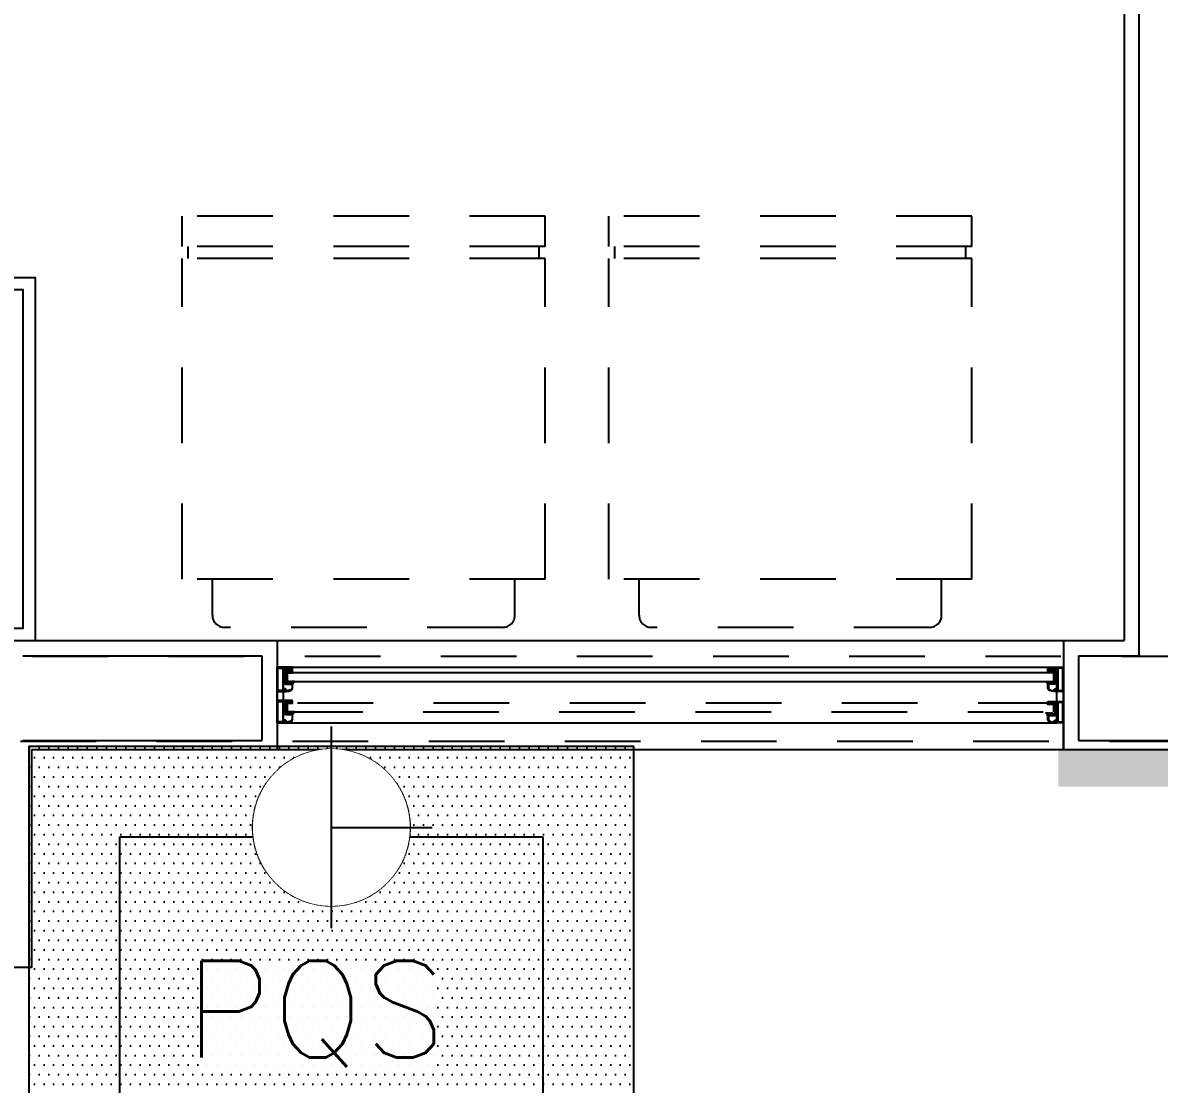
# Model space of a CAD drawing. Header units: millimetres. Extents: x 188.6 to 263.2, y 40.1 to 120.1.
# Drawn here: x 230.049 to 231.928, y 108.601 to 110.355 of the extents above; entities that cross this region are included whole.
import ezdxf

# ---------------------------------------------------------------- set-up
doc = ezdxf.new("R2010")
doc.units = ezdxf.units.MM
doc.set_wipeout_variables(frame=1)
for name, pattern in [('_XREF_APTOS 605 E 606_R01$0$HIDDEN2', [0.1875, 0.125, -0.0625]), ('_XREF_APTOS 605 E 606_R01$0$XREF-TIPO$0$HIDDEN', [0.375, 0.25, -0.125]), ('DASHDOT2', [0.5, 0.25, -0.125, 0, -0.125]), ('HIDDEN2', [0.1875, 0.125, -0.0625])]:
    doc.linetypes.add(name, pattern=pattern)
for name, color, linetype in [('ARQ', 8, 'Continuous'), ('ARQ-BASE', 8, 'Continuous'), ('ESTR-VIGAS', 11, 'HIDDEN2'), ('ESTRUTURA', 7, 'Continuous'), ('EXTINTORES', 2, 'Continuous'), ('INC-EXTINTORES', 20, 'Continuous'), ('INC-SINALIZAÇÃO', 88, 'Continuous'), ('INC-TEXTO', 7, 'Continuous')]:
    doc.layers.add(name, color=color, linetype=linetype)
doc.styles.add('60-75', font='romans.shx', dxfattribs={"height": 0.12})

# ---------------------------------------------------------------- blocks, each defined once
blk = doc.blocks.new('_XREF_APTOS 605 E 606_R01$0$XREF-TIPO$0$A$C09674F7B')
at = {"layer": 'ARQ-BASE'}
h = blk.add_hatch(dxfattribs=at)
h.set_pattern_fill('ANSI31', color=252, scale=0.0003, style=0)
h.set_pattern_definition([(45, (135.7119826, -159.238119), (-0.000673519209, 0.000673519209), [])])
h.paths.add_polyline_path([(0.0148, 0.0907), (0.0258, 0.0907), (0.0258, 0.0824), (0.0166, 0.0824), (0.0148, 0.0824)])
h = blk.add_hatch(dxfattribs=at)
h.set_pattern_fill('ANSI31', color=252, scale=0.0003, style=0)
h.set_pattern_definition([(45, (136.97132, -159.2343163), (-0.000673519209, 0.000673519209), [])])
h.paths.add_polyline_path([(1.2852, 0.0824), (1.2852, 0.0907), (1.2742, 0.0907), (1.2742, 0.0824)])
h = blk.add_hatch(dxfattribs=at)
h.set_pattern_fill('ANSI31', color=252, scale=0.0003, style=0)
h.set_pattern_definition([(45, (135.7119848, -159.3025696), (-0.000673519209, 0.000673519209), [])])
h.paths.add_polyline_path([(0.0148, 0.0324), (0.0148, 0.0357), (0.0258, 0.0357), (0.0258, 0.0324), (0.0245, 0.0324)])
h = blk.add_hatch(dxfattribs=at)
h.set_pattern_fill('ANSI31', color=252, scale=0.0003, style=0)
h.set_pattern_definition([(45, (136.9713171, -159.30447675), (-0.000673519209, 0.000673519209), [])])
h.paths.add_polyline_path([(1.2742, 0.0305), (1.2742, 0.0338), (1.2852, 0.0338), (1.2852, 0.0305), (1.2838, 0.0305)])
at = {"layer": 'ARQ-BASE', "color": 8}
for p, q in [((0, 0), (0, 0.0919)), ((0.0258, 0.0919), (1.2742, 0.0919)), ((0.0108, 0.0369), (0.0108, 0.0519)), ((1.2892, 0.035), (1.2892, 0.0519)), ((1.3, 0.035), (1.3, 0.0519)), ((0.0144, 0), (1.289, 0))]:
    blk.add_line(p, q, dxfattribs=at)
at = {"layer": 'ARQ-BASE'}
blk.add_line((0.0108, 0), (0.0108, 0.0353), dxfattribs=at)
for points in [[(0.0258, 0.0919), (0, 0.0919), (0, 0.0519), (0.0144, 0.0519, 0.446841), (0.0148, 0.0523), (0.0148, 0.0526, 0.480957), (0.0143, 0.0531), (0.0138, 0.0531), (0.0138, 0.0547, 0.329606), (0.0135, 0.0551), (0.0133, 0.0552), (0.0129, 0.0552), (0.0127, 0.0549), (0.0127, 0.0535, -0.409991), (0.0123, 0.0531), (0.0112, 0.0531, -0.414214), (0.0108, 0.0535), (0.0108, 0.0903, -0.414214), (0.0112, 0.0907), (0.0123, 0.0907, -0.414214), (0.0127, 0.0903), (0.0127, 0.0833, 0.414214), (0.0131, 0.0829), (0.0134, 0.0829, 0.414214), (0.0138, 0.0833), (0.0138, 0.0903, -0.414214), (0.0142, 0.0907), (0.0258, 0.0907), (0.0258, 0.0919)], [(1.2742, 0.0919), (1.3, 0.0919), (1.3, 0.0519), (1.2856, 0.0519, -0.446841), (1.2852, 0.0523), (1.2852, 0.0526, -0.480957), (1.2857, 0.0531), (1.2862, 0.0531), (1.2862, 0.0547, -0.329606), (1.2865, 0.0551), (1.2867, 0.0552), (1.2871, 0.0552), (1.2873, 0.0549), (1.2873, 0.0535, 0.409991), (1.2877, 0.0531), (1.2888, 0.0531, 0.414214), (1.2892, 0.0535), (1.2892, 0.0903, 0.414214), (1.2888, 0.0907), (1.2877, 0.0907, 0.414214), (1.2873, 0.0903), (1.2873, 0.0833, -0.414214), (1.2869, 0.0829), (1.2866, 0.0829, -0.414214), (1.2862, 0.0833), (1.2862, 0.0903, 0.414214), (1.2858, 0.0907), (1.2742, 0.0907), (1.2742, 0.0919)], [(0.0258, 0.0369), (0, 0.0369), (0, 0), (0.0144, 0, 0.446841), (0.0148, 0.0004), (0.0148, 0.0007, 0.480957), (0.0143, 0.0012), (0.0138, 0.0012), (0.0138, 0.0028, 0.329606), (0.0135, 0.0032), (0.0133, 0.0033), (0.0129, 0.0033), (0.0127, 0.0029), (0.0127, 0.0016, -0.409991), (0.0123, 0.0012), (0.0112, 0.0012, -0.414214), (0.0108, 0.0016), (0.0108, 0.0353, -0.414214), (0.0112, 0.0357), (0.0123, 0.0357, -0.414214), (0.0127, 0.0353), (0.0127, 0.0333, 0.414214), (0.0131, 0.0329), (0.0134, 0.0329, 0.414214), (0.0138, 0.0333), (0.0138, 0.0353, -0.414214), (0.0142, 0.0357), (0.0258, 0.0357), (0.0258, 0.0369)], [(1.2742, 0.035), (1.3, 0.035), (1.3, 0), (1.2856, 0, -0.446841), (1.2852, 0.0004), (1.2852, 0.0007, -0.480957), (1.2857, 0.0012), (1.2862, 0.0012), (1.2862, 0.0028, -0.329606), (1.2865, 0.0032), (1.2867, 0.0033), (1.2871, 0.0033), (1.2873, 0.0029), (1.2873, 0.0016, 0.409991), (1.2877, 0.0012), (1.2888, 0.0012, 0.414214), (1.2892, 0.0016), (1.2892, 0.0334, 0.414214), (1.2888, 0.0338), (1.2877, 0.0338, 0.414214), (1.2873, 0.0334), (1.2873, 0.0313, -0.414214), (1.2869, 0.0309), (1.2866, 0.0309, -0.414214), (1.2862, 0.0313), (1.2862, 0.0334, 0.414214), (1.2858, 0.0338), (1.2742, 0.0338), (1.2742, 0.035)]]:
    blk.add_lwpolyline(points, format="xyb", dxfattribs=at)
for points in [[(0.0011, 0.0907), (0.0097, 0.0907), (0.0097, 0.0532), (0.0011, 0.0532), (0.0011, 0.0907)], [(0.0014, 0.0904), (0.0094, 0.0904), (0.0094, 0.0535), (0.0014, 0.0535)], [(0.0258, 0.0907), (0.0148, 0.0907), (0.0148, 0.0824), (0.0258, 0.0824)], [(0.0166, 0.0684), (1.2838, 0.0684), (1.2838, 0.0824), (0.0166, 0.0824)], [(1.2742, 0.0907), (1.2852, 0.0907), (1.2852, 0.0824), (1.2742, 0.0824)], [(1.2989, 0.0907), (1.2903, 0.0907), (1.2903, 0.0532), (1.2989, 0.0532), (1.2989, 0.0907)], [(1.2986, 0.0904), (1.2906, 0.0904), (1.2906, 0.0535), (1.2986, 0.0535)], [(0.0011, 0.0357), (0.0097, 0.0357), (0.0097, 0.0013), (0.0011, 0.0013), (0.0011, 0.0357)], [(0.0014, 0.0354), (0.0094, 0.0354), (0.0094, 0.0016), (0.0014, 0.0016)], [(0.0258, 0.0357), (0.0148, 0.0357), (0.0148, 0.0324), (0.0258, 0.0324)], [(1.2742, 0.0338), (1.2852, 0.0338), (1.2852, 0.0305), (1.2742, 0.0305)], [(1.2989, 0.0338), (1.2903, 0.0338), (1.2903, 0.0013), (1.2989, 0.0013), (1.2989, 0.0338)], [(1.2986, 0.0335), (1.2906, 0.0335), (1.2906, 0.0016), (1.2986, 0.0016)]]:
    blk.add_lwpolyline(points, close=True, dxfattribs=at)
for points in [[(0.0258, 0.0581), (0.0258, 0.0654), (0.0257, 0.0656), (0.0254, 0.0658), (0.0252, 0.0658), (0.0249, 0.0656), (0.0248, 0.0654), (0.0248, 0.0648), (0.0148, 0.0648), (0.0141, 0.065), (0.0138, 0.0658), (0.0138, 0.0818), (0.0135, 0.0825), (0.0124, 0.0829), (0.0122, 0.0834), (0.0125, 0.0835), (0.0126, 0.0838), (0.0124, 0.0892), (0.012, 0.0894), (0.0117, 0.0894), (0.0113, 0.0892), (0.0112, 0.0839), (0.0112, 0.0834), (0.0117, 0.0822), (0.0128, 0.0818), (0.0128, 0.0658), (0.0134, 0.0643), (0.0148, 0.0638), (0.0244, 0.0638), (0.0247, 0.0636), (0.0248, 0.0634), (0.0248, 0.0581), (0.0241, 0.0558), (0.0224, 0.0544), (0.0193, 0.0534), (0.0162, 0.0529), (0.0159, 0.053), (0.0158, 0.0533), (0.0158, 0.0539), (0.0155, 0.0548), (0.0148, 0.0556), (0.0139, 0.0561), (0.0136, 0.0562), (0.0134, 0.0563), (0.0116, 0.0563), (0.0113, 0.0561), (0.0112, 0.0557), (0.0114, 0.0554), (0.0122, 0.055), (0.0124, 0.055), (0.0126, 0.055), (0.013, 0.0553), (0.0134, 0.0553), (0.0142, 0.0548), (0.0144, 0.0545), (0.0144, 0.0542), (0.0138, 0.0539), (0.0138, 0.0536), (0.0139, 0.0534), (0.0142, 0.0533), (0.0148, 0.0533), (0.0148, 0.0523), (0.0149, 0.052), (0.0152, 0.0519), (0.0191, 0.0523), (0.0228, 0.0535), (0.025, 0.0553), (0.0258, 0.0581)], [(1.2742, 0.0581), (1.2742, 0.0654), (1.2743, 0.0656), (1.2746, 0.0658), (1.2748, 0.0658), (1.2751, 0.0656), (1.2752, 0.0654), (1.2752, 0.0648), (1.2852, 0.0648), (1.2859, 0.065), (1.2862, 0.0658), (1.2862, 0.0818), (1.2865, 0.0825), (1.2877, 0.0829), (1.2878, 0.0834), (1.2875, 0.0835), (1.2874, 0.0838), (1.2876, 0.0892), (1.288, 0.0894), (1.2883, 0.0894), (1.2887, 0.0892), (1.2888, 0.0839), (1.2888, 0.0834), (1.2884, 0.0822), (1.2872, 0.0818), (1.2872, 0.0658), (1.2866, 0.0643), (1.2852, 0.0638), (1.2756, 0.0638), (1.2754, 0.0636), (1.2752, 0.0634), (1.2752, 0.0581), (1.2759, 0.0558), (1.2776, 0.0544), (1.2807, 0.0534), (1.2838, 0.0529), (1.2841, 0.053), (1.2842, 0.0533), (1.2842, 0.0539), (1.2845, 0.0548), (1.2852, 0.0556), (1.2861, 0.0561), (1.2864, 0.0562), (1.2866, 0.0563), (1.2884, 0.0563), (1.2887, 0.0561), (1.2888, 0.0557), (1.2886, 0.0554), (1.2878, 0.055), (1.2877, 0.055), (1.2875, 0.055), (1.287, 0.0553), (1.2866, 0.0553), (1.2858, 0.0548), (1.2856, 0.0545), (1.2857, 0.0542), (1.2862, 0.0539), (1.2862, 0.0536), (1.2861, 0.0534), (1.2858, 0.0533), (1.2852, 0.0533), (1.2852, 0.0523), (1.2851, 0.052), (1.2848, 0.0519), (1.281, 0.0523), (1.2772, 0.0535), (1.275, 0.0553), (1.2742, 0.0581)], [(0.0184, 0.0673), (0.019, 0.0675), (0.0197, 0.0676), (0.0199, 0.0677), (0.02, 0.068), (0.0198, 0.0683), (0.0189, 0.0683), (0.0179, 0.068), (0.017, 0.0674), (0.0169, 0.0672), (0.0169, 0.067), (0.0172, 0.0664), (0.0179, 0.0662), (0.021, 0.0662), (0.0211, 0.0661), (0.0212, 0.066), (0.0212, 0.0659), (0.0212, 0.0658), (0.0214, 0.0657), (0.0242, 0.0657), (0.0243, 0.0658), (0.0244, 0.0659), (0.0244, 0.066), (0.0244, 0.0661), (0.0246, 0.0662), (0.0256, 0.0662), (0.0258, 0.0662), (0.0258, 0.066), (0.0258, 0.0646), (0.0259, 0.0643), (0.0262, 0.0642), (0.0264, 0.0643), (0.0266, 0.0645), (0.0271, 0.0664), (0.0277, 0.0672), (0.0289, 0.0676), (0.029, 0.0678), (0.029, 0.0682), (0.0288, 0.0683), (0.0276, 0.0683), (0.0269, 0.0681), (0.0263, 0.0674), (0.0263, 0.0674), (0.0261, 0.0673), (0.0248, 0.0673), (0.0255, 0.0675), (0.0261, 0.0676), (0.0264, 0.0677), (0.0265, 0.068), (0.0265, 0.0682), (0.0264, 0.0683), (0.0253, 0.0683), (0.0243, 0.0679), (0.0235, 0.0674), (0.0234, 0.0673), (0.0232, 0.0673), (0.0214, 0.0673), (0.0221, 0.0675), (0.0228, 0.0676), (0.0231, 0.0677), (0.0232, 0.068), (0.0231, 0.0683), (0.0219, 0.0683), (0.0209, 0.068), (0.0201, 0.0674), (0.02, 0.0673), (0.0198, 0.0673), (0.0184, 0.0673)], [(1.2816, 0.0673), (1.281, 0.0675), (1.2803, 0.0676), (1.2801, 0.0677), (1.28, 0.068), (1.2802, 0.0683), (1.2811, 0.0683), (1.2821, 0.068), (1.283, 0.0674), (1.2831, 0.0672), (1.2831, 0.067), (1.2828, 0.0664), (1.2822, 0.0662), (1.2791, 0.0662), (1.2789, 0.0661), (1.2789, 0.066), (1.2789, 0.0659), (1.2788, 0.0658), (1.2787, 0.0657), (1.2759, 0.0657), (1.2757, 0.0658), (1.2757, 0.0659), (1.2757, 0.066), (1.2756, 0.0661), (1.2755, 0.0662), (1.2744, 0.0662), (1.2743, 0.0662), (1.2742, 0.066), (1.2742, 0.0646), (1.2741, 0.0643), (1.2738, 0.0642), (1.2736, 0.0643), (1.2734, 0.0645), (1.2729, 0.0664), (1.2723, 0.0672), (1.2711, 0.0676), (1.271, 0.0678), (1.271, 0.0682), (1.2713, 0.0683), (1.2724, 0.0683), (1.2731, 0.0681), (1.2737, 0.0674), (1.2738, 0.0674), (1.274, 0.0673), (1.2752, 0.0673), (1.2746, 0.0675), (1.2739, 0.0676), (1.2736, 0.0677), (1.2735, 0.068), (1.2735, 0.0682), (1.2736, 0.0683), (1.2747, 0.0683), (1.2757, 0.0679), (1.2765, 0.0674), (1.2767, 0.0673), (1.2768, 0.0673), (1.2786, 0.0673), (1.2779, 0.0675), (1.2773, 0.0676), (1.2769, 0.0677), (1.2768, 0.068), (1.2769, 0.0683), (1.2781, 0.0683), (1.2791, 0.068), (1.2799, 0.0674), (1.2801, 0.0673), (1.2802, 0.0673), (1.2816, 0.0673)], [(0.0258, 0.0062), (0.0258, 0.0154), (0.0257, 0.0156), (0.0254, 0.0158), (0.0252, 0.0158), (0.0249, 0.0156), (0.0248, 0.0154), (0.0248, 0.0148), (0.0148, 0.0148), (0.0141, 0.015), (0.0138, 0.0158), (0.0138, 0.0318), (0.0135, 0.0325), (0.0124, 0.0329), (0.0122, 0.0334), (0.0125, 0.0335), (0.0126, 0.0338), (0.0124, 0.0342), (0.012, 0.0344), (0.0117, 0.0344), (0.0113, 0.0342), (0.0112, 0.0339), (0.0112, 0.0334), (0.0117, 0.0322), (0.0128, 0.0318), (0.0128, 0.0158), (0.0134, 0.0143), (0.0148, 0.0138), (0.0244, 0.0138), (0.0247, 0.0136), (0.0248, 0.0134), (0.0248, 0.0062), (0.0241, 0.0039), (0.0224, 0.0025), (0.0194, 0.0015), (0.0162, 0.001), (0.016, 0.0011), (0.0158, 0.0014), (0.0158, 0.002), (0.0155, 0.0029), (0.0148, 0.0037), (0.0139, 0.0042), (0.0136, 0.0043), (0.0134, 0.0043), (0.0116, 0.0043), (0.0113, 0.0042), (0.0112, 0.0038), (0.0114, 0.0035), (0.0122, 0.0031), (0.0124, 0.003), (0.0126, 0.0031), (0.013, 0.0033), (0.0134, 0.0033), (0.0142, 0.0029), (0.0144, 0.0026), (0.0144, 0.0023), (0.0138, 0.002), (0.0138, 0.0017), (0.0139, 0.0015), (0.0142, 0.0013), (0.0148, 0.0013), (0.0148, 0.0004), (0.0149, 0.0001), (0.0152, 0), (0.0191, 0.0004), (0.0228, 0.0016), (0.025, 0.0034), (0.0258, 0.0062)], [(1.2742, 0.0062), (1.2742, 0.0134), (1.2743, 0.0137), (1.2746, 0.0138), (1.2748, 0.0138), (1.2751, 0.0137), (1.2752, 0.0134), (1.2752, 0.0128), (1.2852, 0.0128), (1.2859, 0.0131), (1.2862, 0.0138), (1.2862, 0.0298), (1.2865, 0.0306), (1.2876, 0.031), (1.2878, 0.0314), (1.2875, 0.0316), (1.2874, 0.0319), (1.2876, 0.0323), (1.288, 0.0325), (1.2883, 0.0325), (1.2887, 0.0323), (1.2888, 0.032), (1.2888, 0.0314), (1.2884, 0.0303), (1.2872, 0.0298), (1.2872, 0.0138), (1.2866, 0.0124), (1.2852, 0.0118), (1.2756, 0.0118), (1.2754, 0.0117), (1.2752, 0.0114), (1.2752, 0.0062), (1.2759, 0.0039), (1.2776, 0.0025), (1.2807, 0.0015), (1.2838, 0.001), (1.2841, 0.0011), (1.2842, 0.0014), (1.2842, 0.002), (1.2845, 0.0029), (1.2852, 0.0037), (1.2861, 0.0042), (1.2864, 0.0043), (1.2866, 0.0043), (1.2884, 0.0043), (1.2887, 0.0042), (1.2888, 0.0038), (1.2886, 0.0035), (1.2878, 0.0031), (1.2877, 0.003), (1.2875, 0.0031), (1.287, 0.0033), (1.2866, 0.0033), (1.2858, 0.0029), (1.2856, 0.0026), (1.2857, 0.0023), (1.2862, 0.002), (1.2862, 0.0017), (1.2861, 0.0015), (1.2858, 0.0013), (1.2852, 0.0013), (1.2852, 0.0004), (1.2851, 0.0001), (1.2848, 0), (1.281, 0.0004), (1.2772, 0.0016), (1.275, 0.0034), (1.2742, 0.0062)], [(0.0184, 0.0173), (0.019, 0.0175), (0.0197, 0.0176), (0.0199, 0.0177), (0.02, 0.018), (0.0198, 0.0183), (0.0189, 0.0183), (0.0179, 0.018), (0.017, 0.0174), (0.0169, 0.0172), (0.0169, 0.017), (0.0172, 0.0164), (0.0179, 0.0162), (0.021, 0.0162), (0.0211, 0.0161), (0.0212, 0.016), (0.0212, 0.0159), (0.0212, 0.0158), (0.0214, 0.0157), (0.0242, 0.0157), (0.0243, 0.0158), (0.0244, 0.0159), (0.0244, 0.016), (0.0244, 0.0161), (0.0246, 0.0162), (0.0256, 0.0162), (0.0258, 0.0162), (0.0258, 0.016), (0.0258, 0.0146), (0.0259, 0.0143), (0.0262, 0.0142), (0.0264, 0.0143), (0.0266, 0.0145), (0.0271, 0.0164), (0.0277, 0.0172), (0.0289, 0.0176), (0.029, 0.0178), (0.029, 0.0182), (0.0288, 0.0183), (0.0276, 0.0183), (0.0269, 0.0181), (0.0263, 0.0174), (0.0263, 0.0174), (0.0261, 0.0173), (0.0248, 0.0173), (0.0255, 0.0175), (0.0261, 0.0176), (0.0264, 0.0177), (0.0265, 0.018), (0.0265, 0.0182), (0.0264, 0.0183), (0.0253, 0.0183), (0.0243, 0.0179), (0.0235, 0.0174), (0.0234, 0.0173), (0.0232, 0.0173), (0.0214, 0.0173), (0.0221, 0.0175), (0.0228, 0.0176), (0.0231, 0.0177), (0.0232, 0.018), (0.0231, 0.0183), (0.0219, 0.0183), (0.0209, 0.018), (0.0201, 0.0174), (0.02, 0.0173), (0.0198, 0.0173), (0.0184, 0.0173)], [(1.2816, 0.0154), (1.281, 0.0156), (1.2803, 0.0157), (1.2801, 0.0158), (1.28, 0.0161), (1.2802, 0.0164), (1.2811, 0.0164), (1.2821, 0.0161), (1.283, 0.0155), (1.2831, 0.0153), (1.2831, 0.0151), (1.2828, 0.0145), (1.2821, 0.0143), (1.2791, 0.0143), (1.2789, 0.0142), (1.2789, 0.0141), (1.2789, 0.014), (1.2788, 0.0139), (1.2787, 0.0138), (1.2759, 0.0138), (1.2757, 0.0139), (1.2757, 0.014), (1.2757, 0.0141), (1.2756, 0.0142), (1.2755, 0.0143), (1.2744, 0.0143), (1.2743, 0.0142), (1.2742, 0.0141), (1.2742, 0.0127), (1.2741, 0.0124), (1.2738, 0.0123), (1.2736, 0.0124), (1.2734, 0.0126), (1.2729, 0.0145), (1.2723, 0.0153), (1.2711, 0.0157), (1.271, 0.0159), (1.271, 0.0162), (1.2713, 0.0164), (1.2724, 0.0164), (1.2731, 0.0161), (1.2737, 0.0155), (1.2738, 0.0155), (1.274, 0.0154), (1.2752, 0.0154), (1.2746, 0.0156), (1.2739, 0.0157), (1.2736, 0.0158), (1.2735, 0.0161), (1.2735, 0.0163), (1.2736, 0.0164), (1.2747, 0.0164), (1.2757, 0.016), (1.2765, 0.0155), (1.2767, 0.0154), (1.2768, 0.0154), (1.2786, 0.0154), (1.2779, 0.0156), (1.2773, 0.0157), (1.2769, 0.0158), (1.2768, 0.0161), (1.2769, 0.0164), (1.2781, 0.0164), (1.2791, 0.0161), (1.2799, 0.0155), (1.2801, 0.0154), (1.2802, 0.0154), (1.2816, 0.0154)]]:
    blk.add_lwpolyline(points, dxfattribs=at)
at = {"layer": 'ARQ-BASE', "linetype": '_XREF_APTOS 605 E 606_R01$0$XREF-TIPO$0$HIDDEN', "ltscale": 0.5}
blk.add_lwpolyline([(0.0166, 0.0184), (1.2838, 0.0184), (1.2838, 0.0324), (0.0166, 0.0324)], close=True, dxfattribs=at)
blk = doc.blocks.new('_XREF_APTOS 605 E 606_R01$0$A$C0188340B')
at = {"linetype": '_XREF_APTOS 605 E 606_R01$0$HIDDEN2'}
for p, q in [((0.07, 0.6797), (0.53, 0.6797)), ((0.05, 0.6597), (0.05, 0.6)), ((0.55, 0.6597), (0.55, 0.6)), ((0, 0.6), (0.6, 0.6)), ((0, 0.6), (0, 0.07)), ((0.6, 0.6), (0.6, 0.07)), ((0, 0.07), (0.6, 0.07)), ((0.01, 0.07), (0.01, 0.05)), ((0.59, 0.07), (0.59, 0.05)), ((0, 0.05), (0.6, 0.05)), ((0, 0.05), (0, 0)), ((0.6, 0.05), (0.6, 0)), ((0, 0), (0.6, 0))]:
    blk.add_line(p, q, dxfattribs=at)
for centre, start, end in [((0.07, 0.6597), 90, 180), ((0.53, 0.6597), 0, 90)]:
    blk.add_arc(centre, 0.02, start, end, dxfattribs=at)
blk = doc.blocks.new('A$C1BFF5DEF')
at = {"layer": 'ARQ-BASE', "color": 8}
for p, q in [((33.0053, 0.2547), (33.0053, 2.1949)), ((32.9803, 2.1699), (32.9803, 0.2799)), ((27.7803, 0.2799), (32.9803, 0.2799)), ((31.5803, 0.2799), (31.5803, 0.0999)), ((32.8803, 0.2799), (32.8803, 0.0999)), ((31.16, 0.2549), (31.5553, 0.2549)), ((31.5553, 0.2549), (31.5553, 0.1149)), ((32.9053, 0.2547), (32.9053, 0.1149)), ((32.9053, 0.2547), (33.0053, 0.2547)), ((32.8803, 0.0997), (32.8803, 0.2299)), ((31.16, 0.1149), (31.5553, 0.1149)), ((32.9053, 0.1149), (33.3503, 0.1149)), ((31.1749, -0.2601), (31.1749, 0.0999)), ((31.1749, 0.0999), (31.5803, 0.0999)), ((31.5803, 0.0999), (32.8803, 0.0999)), ((32.8803, 0.0999), (33.3453, 0.0999))]:
    blk.add_line(p, q, dxfattribs=at)
for points in [[(28.5803, 0.2799), (28.5803, 0.8799), (31.1803, 0.8799), (31.1803, 0.2799)], [(29.9104, 0.0999), (29.9103, -0.2601), (31.1749, -0.2601), (31.1749, 0.0899)]]:
    blk.add_lwpolyline(points, dxfattribs=at)
blk.add_lwpolyline([(28.6003, 0.8599), (31.1603, 0.8599), (31.1603, 0.2999), (28.6003, 0.2999)], close=True, dxfattribs=at)
at = {"layer": 'ARQ-BASE', "color": 8, "rotation": 180}
for p in [(32.0235, 0.9814), (32.7288, 0.9814)]:
    blk.add_blockref('_XREF_APTOS 605 E 606_R01$0$A$C0188340B', p, dxfattribs=at)
at = {"layer": 'ARQ-BASE', "color": 8}
blk.add_blockref('_XREF_APTOS 605 E 606_R01$0$XREF-TIPO$0$A$C09674F7B', (31.5803, 0.1439), dxfattribs=at)
blk = doc.blocks.new('indicação extintor')
h = blk.add_hatch()
h.set_pattern_fill('DOTS', color=50, scale=0.01)
h.paths.add_polyline_path([(0.5, 1), (-0.5, 1), (-0.5, 0), (0.5, 0)])
h.paths.add_polyline_path([(0.35, 0.85), (0.35, 0.15), (-0.35, 0.15), (-0.35, 0.85)], flags=16)
h = blk.add_hatch()
h.set_pattern_fill('DOTS', color=244, scale=0.01)
h.paths.add_polyline_path([(0.35, 0.85), (-0.35, 0.85), (-0.35, 0.15), (0.35, 0.15)])
at = {"color": 244}
for p, q in [((0.35, 0.85), (-0.35, 0.85)), ((-0.35, 0.85), (-0.35, 0.15)), ((0.35, 0.15), (0.35, 0.85)), ((-0.35, 0.15), (0.35, 0.15))]:
    blk.add_line(p, q, dxfattribs=at)
blk.add_lwpolyline([(-0.5, 0), (0.5, 0), (0.5, 1), (-0.5, 1)], close=True, dxfattribs=at)
blk = doc.blocks.new('PO')
blk.add_wipeout([(-0.1728, 0), (-0.1728, -0.003), (-0.1727, -0.006), (-0.1726, -0.009), (-0.1724, -0.0121), (-0.1721, -0.0151), (-0.1719, -0.0181), (-0.1715, -0.0211), (-0.1711, -0.024), (-0.1707, -0.027), (-0.1702, -0.03), (-0.1696, -0.033), (-0.169, -0.0359), (-0.1684, -0.0389), (-0.1677, -0.0418), (-0.1669, -0.0447), (-0.1661, -0.0476), (-0.1652, -0.0505), (-0.1643, -0.0534), (-0.1634, -0.0563), (-0.1624, -0.0591), (-0.1613, -0.0619), (-0.1602, -0.0647), (-0.1591, -0.0675), (-0.1579, -0.0703), (-0.1566, -0.073), (-0.1553, -0.0758), (-0.154, -0.0784), (-0.1526, -0.0811), (-0.1511, -0.0838), (-0.1496, -0.0864), (-0.1481, -0.089), (-0.1465, -0.0916), (-0.1449, -0.0941), (-0.1433, -0.0966), (-0.1415, -0.0991), (-0.1398, -0.1016), (-0.138, -0.104), (-0.1362, -0.1064), (-0.1343, -0.1087), (-0.1324, -0.1111), (-0.1304, -0.1134), (-0.1284, -0.1156), (-0.1264, -0.1178), (-0.1243, -0.12), (-0.1222, -0.1222), (-0.12, -0.1243), (-0.1178, -0.1264), (-0.1156, -0.1284), (-0.1134, -0.1304), (-0.1111, -0.1324), (-0.1087, -0.1343), (-0.1064, -0.1362), (-0.104, -0.138), (-0.1016, -0.1398), (-0.0991, -0.1415), (-0.0966, -0.1433), (-0.0941, -0.1449), (-0.0916, -0.1465), (-0.089, -0.1481), (-0.0864, -0.1496), (-0.0838, -0.1511), (-0.0811, -0.1526), (-0.0784, -0.154), (-0.0758, -0.1553), (-0.073, -0.1566), (-0.0703, -0.1579), (-0.0675, -0.1591), (-0.0647, -0.1602), (-0.0619, -0.1613), (-0.0591, -0.1624), (-0.0563, -0.1634), (-0.0534, -0.1643), (-0.0505, -0.1652), (-0.0476, -0.1661), (-0.0447, -0.1669), (-0.0418, -0.1677), (-0.0389, -0.1684), (-0.0359, -0.169), (-0.033, -0.1696), (-0.03, -0.1702), (-0.027, -0.1707), (-0.024, -0.1711), (-0.0211, -0.1715), (-0.0181, -0.1719), (-0.0151, -0.1721), (-0.0121, -0.1724), (-0.009, -0.1726), (-0.006, -0.1727), (-0.003, -0.1728), (0, -0.1728), (0.003, -0.1728), (0.006, -0.1727), (0.009, -0.1726), (0.0121, -0.1724), (0.0151, -0.1721), (0.0181, -0.1719), (0.0211, -0.1715), (0.024, -0.1711), (0.027, -0.1707), (0.03, -0.1702), (0.033, -0.1696), (0.0359, -0.169), (0.0389, -0.1684), (0.0418, -0.1677), (0.0447, -0.1669), (0.0476, -0.1661), (0.0505, -0.1652), (0.0534, -0.1643), (0.0563, -0.1634), (0.0591, -0.1624), (0.0619, -0.1613), (0.0647, -0.1602), (0.0675, -0.1591), (0.0703, -0.1579), (0.073, -0.1566), (0.0758, -0.1553), (0.0784, -0.154), (0.0811, -0.1526), (0.0838, -0.1511), (0.0864, -0.1496), (0.089, -0.1481), (0.0916, -0.1465), (0.0941, -0.1449), (0.0966, -0.1433), (0.0991, -0.1415), (0.1016, -0.1398), (0.104, -0.138), (0.1064, -0.1362), (0.1087, -0.1343), (0.1111, -0.1324), (0.1134, -0.1304), (0.1156, -0.1284), (0.1178, -0.1264), (0.12, -0.1243), (0.1222, -0.1222), (0.1243, -0.12), (0.1264, -0.1178), (0.1284, -0.1156), (0.1304, -0.1134), (0.1324, -0.1111), (0.1343, -0.1087), (0.1362, -0.1064), (0.138, -0.104), (0.1398, -0.1016), (0.1415, -0.0991), (0.1433, -0.0966), (0.1449, -0.0941), (0.1465, -0.0916), (0.1481, -0.089), (0.1496, -0.0864), (0.1511, -0.0838), (0.1526, -0.0811), (0.154, -0.0784), (0.1553, -0.0758), (0.1566, -0.073), (0.1579, -0.0703), (0.1591, -0.0675), (0.1602, -0.0647), (0.1613, -0.0619), (0.1624, -0.0591), (0.1634, -0.0563), (0.1643, -0.0534), (0.1652, -0.0505), (0.1661, -0.0476), (0.1669, -0.0447), (0.1677, -0.0418), (0.1684, -0.0389), (0.169, -0.0359), (0.1696, -0.033), (0.1702, -0.03), (0.1707, -0.027), (0.1711, -0.024), (0.1715, -0.0211), (0.1719, -0.0181), (0.1721, -0.0151), (0.1724, -0.0121), (0.1726, -0.009), (0.1727, -0.006), (0.1728, -0.003), (0.1728, 0), (0.1728, 0.003), (0.1727, 0.006), (0.1726, 0.009), (0.1724, 0.0121), (0.1721, 0.0151), (0.1719, 0.0181), (0.1715, 0.0211), (0.1711, 0.024), (0.1707, 0.027), (0.1702, 0.03), (0.1696, 0.033), (0.169, 0.0359), (0.1684, 0.0389), (0.1677, 0.0418), (0.1669, 0.0447), (0.1661, 0.0476), (0.1652, 0.0505), (0.1643, 0.0534), (0.1634, 0.0563), (0.1624, 0.0591), (0.1613, 0.0619), (0.1602, 0.0647), (0.1591, 0.0675), (0.1579, 0.0703), (0.1566, 0.073), (0.1553, 0.0758), (0.154, 0.0784), (0.1526, 0.0811), (0.1511, 0.0838), (0.1496, 0.0864), (0.1481, 0.089), (0.1465, 0.0916), (0.1449, 0.0941), (0.1433, 0.0966), (0.1415, 0.0991), (0.1398, 0.1016), (0.138, 0.104), (0.1362, 0.1064), (0.1343, 0.1087), (0.1324, 0.1111), (0.1304, 0.1134), (0.1284, 0.1156), (0.1264, 0.1178), (0.1243, 0.12), (0.1222, 0.1222), (0.12, 0.1243), (0.1178, 0.1264), (0.1156, 0.1284), (0.1134, 0.1304), (0.1111, 0.1324), (0.1087, 0.1343), (0.1064, 0.1362), (0.104, 0.138), (0.1016, 0.1398), (0.0991, 0.1415), (0.0966, 0.1433), (0.0941, 0.1449), (0.0916, 0.1465), (0.089, 0.1481), (0.0864, 0.1496), (0.0838, 0.1511), (0.0811, 0.1526), (0.0784, 0.154), (0.0758, 0.1553), (0.073, 0.1566), (0.0703, 0.1579), (0.0675, 0.1591), (0.0647, 0.1602), (0.0619, 0.1613), (0.0591, 0.1624), (0.0563, 0.1634), (0.0534, 0.1643), (0.0505, 0.1652), (0.0476, 0.1661), (0.0447, 0.1669), (0.0418, 0.1677), (0.0389, 0.1684), (0.0359, 0.169), (0.033, 0.1696), (0.03, 0.1702), (0.027, 0.1707), (0.024, 0.1711), (0.0211, 0.1715), (0.0181, 0.1719), (0.0151, 0.1721), (0.0121, 0.1724), (0.009, 0.1726), (0.006, 0.1727), (0.003, 0.1728), (0, 0.1728), (-0.003, 0.1728), (-0.006, 0.1727), (-0.009, 0.1726), (-0.0121, 0.1724), (-0.0151, 0.1721), (-0.0181, 0.1719), (-0.0211, 0.1715), (-0.024, 0.1711), (-0.027, 0.1707), (-0.03, 0.1702), (-0.033, 0.1696), (-0.0359, 0.169), (-0.0389, 0.1684), (-0.0418, 0.1677), (-0.0447, 0.1669), (-0.0476, 0.1661), (-0.0505, 0.1652), (-0.0534, 0.1643), (-0.0563, 0.1634), (-0.0591, 0.1624), (-0.0619, 0.1613), (-0.0647, 0.1602), (-0.0675, 0.1591), (-0.0703, 0.1579), (-0.073, 0.1566), (-0.0758, 0.1553), (-0.0784, 0.154), (-0.0811, 0.1526), (-0.0838, 0.1511), (-0.0864, 0.1496), (-0.089, 0.1481), (-0.0916, 0.1465), (-0.0941, 0.1449), (-0.0966, 0.1433), (-0.0991, 0.1415), (-0.1016, 0.1398), (-0.104, 0.138), (-0.1064, 0.1362), (-0.1087, 0.1343), (-0.1111, 0.1324), (-0.1134, 0.1304), (-0.1156, 0.1284), (-0.1178, 0.1264), (-0.12, 0.1243), (-0.1222, 0.1222), (-0.1243, 0.12), (-0.1264, 0.1178), (-0.1284, 0.1156), (-0.1304, 0.1134), (-0.1324, 0.1111), (-0.1343, 0.1087), (-0.1362, 0.1064), (-0.138, 0.104), (-0.1398, 0.1016), (-0.1415, 0.0991), (-0.1433, 0.0966), (-0.1449, 0.0941), (-0.1465, 0.0916), (-0.1481, 0.089), (-0.1496, 0.0864), (-0.1511, 0.0838), (-0.1526, 0.0811), (-0.154, 0.0784), (-0.1553, 0.0758), (-0.1566, 0.073), (-0.1579, 0.0703), (-0.1591, 0.0675), (-0.1602, 0.0647), (-0.1613, 0.0619), (-0.1624, 0.0591), (-0.1634, 0.0563), (-0.1643, 0.0534), (-0.1652, 0.0505), (-0.1661, 0.0476), (-0.1669, 0.0447), (-0.1677, 0.0418), (-0.1684, 0.0389), (-0.169, 0.0359), (-0.1696, 0.033), (-0.1702, 0.03), (-0.1707, 0.027), (-0.1711, 0.024), (-0.1715, 0.0211), (-0.1719, 0.0181), (-0.1721, 0.0151), (-0.1724, 0.0121), (-0.1726, 0.009), (-0.1727, 0.006), (-0.1728, 0.003)]).dxf.layer = 'INC-EXTINTORES'
at = {"layer": 'INC-EXTINTORES'}
blk.add_lwpolyline([(-0.1728, 0), (-0.1728, -0.003), (-0.1727, -0.006), (-0.1726, -0.009), (-0.1724, -0.0121), (-0.1721, -0.0151), (-0.1719, -0.0181), (-0.1715, -0.0211), (-0.1711, -0.024), (-0.1707, -0.027), (-0.1702, -0.03), (-0.1696, -0.033), (-0.169, -0.0359), (-0.1684, -0.0389), (-0.1677, -0.0418), (-0.1669, -0.0447), (-0.1661, -0.0476), (-0.1652, -0.0505), (-0.1643, -0.0534), (-0.1634, -0.0563), (-0.1624, -0.0591), (-0.1613, -0.0619), (-0.1602, -0.0647), (-0.1591, -0.0675), (-0.1579, -0.0703), (-0.1566, -0.073), (-0.1553, -0.0758), (-0.154, -0.0784), (-0.1526, -0.0811), (-0.1511, -0.0838), (-0.1496, -0.0864), (-0.1481, -0.089), (-0.1465, -0.0916), (-0.1449, -0.0941), (-0.1433, -0.0966), (-0.1415, -0.0991), (-0.1398, -0.1016), (-0.138, -0.104), (-0.1362, -0.1064), (-0.1343, -0.1087), (-0.1324, -0.1111), (-0.1304, -0.1134), (-0.1284, -0.1156), (-0.1264, -0.1178), (-0.1243, -0.12), (-0.1222, -0.1222), (-0.12, -0.1243), (-0.1178, -0.1264), (-0.1156, -0.1284), (-0.1134, -0.1304), (-0.1111, -0.1324), (-0.1087, -0.1343), (-0.1064, -0.1362), (-0.104, -0.138), (-0.1016, -0.1398), (-0.0991, -0.1415), (-0.0966, -0.1433), (-0.0941, -0.1449), (-0.0916, -0.1465), (-0.089, -0.1481), (-0.0864, -0.1496), (-0.0838, -0.1511), (-0.0811, -0.1526), (-0.0784, -0.154), (-0.0758, -0.1553), (-0.073, -0.1566), (-0.0703, -0.1579), (-0.0675, -0.1591), (-0.0647, -0.1602), (-0.0619, -0.1613), (-0.0591, -0.1624), (-0.0563, -0.1634), (-0.0534, -0.1643), (-0.0505, -0.1652), (-0.0476, -0.1661), (-0.0447, -0.1669), (-0.0418, -0.1677), (-0.0389, -0.1684), (-0.0359, -0.169), (-0.033, -0.1696), (-0.03, -0.1702), (-0.027, -0.1707), (-0.024, -0.1711), (-0.0211, -0.1715), (-0.0181, -0.1719), (-0.0151, -0.1721), (-0.0121, -0.1724), (-0.009, -0.1726), (-0.006, -0.1727), (-0.003, -0.1728), (0, -0.1728), (0.003, -0.1728), (0.006, -0.1727), (0.009, -0.1726), (0.0121, -0.1724), (0.0151, -0.1721), (0.0181, -0.1719), (0.0211, -0.1715), (0.024, -0.1711), (0.027, -0.1707), (0.03, -0.1702), (0.033, -0.1696), (0.0359, -0.169), (0.0389, -0.1684), (0.0418, -0.1677), (0.0447, -0.1669), (0.0476, -0.1661), (0.0505, -0.1652), (0.0534, -0.1643), (0.0563, -0.1634), (0.0591, -0.1624), (0.0619, -0.1613), (0.0647, -0.1602), (0.0675, -0.1591), (0.0703, -0.1579), (0.073, -0.1566), (0.0758, -0.1553), (0.0784, -0.154), (0.0811, -0.1526), (0.0838, -0.1511), (0.0864, -0.1496), (0.089, -0.1481), (0.0916, -0.1465), (0.0941, -0.1449), (0.0966, -0.1433), (0.0991, -0.1415), (0.1016, -0.1398), (0.104, -0.138), (0.1064, -0.1362), (0.1087, -0.1343), (0.1111, -0.1324), (0.1134, -0.1304), (0.1156, -0.1284), (0.1178, -0.1264), (0.12, -0.1243), (0.1222, -0.1222), (0.1243, -0.12), (0.1264, -0.1178), (0.1284, -0.1156), (0.1304, -0.1134), (0.1324, -0.1111), (0.1343, -0.1087), (0.1362, -0.1064), (0.138, -0.104), (0.1398, -0.1016), (0.1415, -0.0991), (0.1433, -0.0966), (0.1449, -0.0941), (0.1465, -0.0916), (0.1481, -0.089), (0.1496, -0.0864), (0.1511, -0.0838), (0.1526, -0.0811), (0.154, -0.0784), (0.1553, -0.0758), (0.1566, -0.073), (0.1579, -0.0703), (0.1591, -0.0675), (0.1602, -0.0647), (0.1613, -0.0619), (0.1624, -0.0591), (0.1634, -0.0563), (0.1643, -0.0534), (0.1652, -0.0505), (0.1661, -0.0476), (0.1669, -0.0447), (0.1677, -0.0418), (0.1684, -0.0389), (0.169, -0.0359), (0.1696, -0.033), (0.1702, -0.03), (0.1707, -0.027), (0.1711, -0.024), (0.1715, -0.0211), (0.1719, -0.0181), (0.1721, -0.0151), (0.1724, -0.0121), (0.1726, -0.009), (0.1727, -0.006), (0.1728, -0.003), (0.1728, 0), (0.1728, 0.003), (0.1727, 0.006), (0.1726, 0.009), (0.1724, 0.0121), (0.1721, 0.0151), (0.1719, 0.0181), (0.1715, 0.0211), (0.1711, 0.024), (0.1707, 0.027), (0.1702, 0.03), (0.1696, 0.033), (0.169, 0.0359), (0.1684, 0.0389), (0.1677, 0.0418), (0.1669, 0.0447), (0.1661, 0.0476), (0.1652, 0.0505), (0.1643, 0.0534), (0.1634, 0.0563), (0.1624, 0.0591), (0.1613, 0.0619), (0.1602, 0.0647), (0.1591, 0.0675), (0.1579, 0.0703), (0.1566, 0.073), (0.1553, 0.0758), (0.154, 0.0784), (0.1526, 0.0811), (0.1511, 0.0838), (0.1496, 0.0864), (0.1481, 0.089), (0.1465, 0.0916), (0.1449, 0.0941), (0.1433, 0.0966), (0.1415, 0.0991), (0.1398, 0.1016), (0.138, 0.104), (0.1362, 0.1064), (0.1343, 0.1087), (0.1324, 0.1111), (0.1304, 0.1134), (0.1284, 0.1156), (0.1264, 0.1178), (0.1243, 0.12), (0.1222, 0.1222), (0.12, 0.1243), (0.1178, 0.1264), (0.1156, 0.1284), (0.1134, 0.1304), (0.1111, 0.1324), (0.1087, 0.1343), (0.1064, 0.1362), (0.104, 0.138), (0.1016, 0.1398), (0.0991, 0.1415), (0.0966, 0.1433), (0.0941, 0.1449), (0.0916, 0.1465), (0.089, 0.1481), (0.0864, 0.1496), (0.0838, 0.1511), (0.0811, 0.1526), (0.0784, 0.154), (0.0758, 0.1553), (0.073, 0.1566), (0.0703, 0.1579), (0.0675, 0.1591), (0.0647, 0.1602), (0.0619, 0.1613), (0.0591, 0.1624), (0.0563, 0.1634), (0.0534, 0.1643), (0.0505, 0.1652), (0.0476, 0.1661), (0.0447, 0.1669), (0.0418, 0.1677), (0.0389, 0.1684), (0.0359, 0.169), (0.033, 0.1696), (0.03, 0.1702), (0.027, 0.1707), (0.024, 0.1711), (0.0211, 0.1715), (0.0181, 0.1719), (0.0151, 0.1721), (0.0121, 0.1724), (0.009, 0.1726), (0.006, 0.1727), (0.003, 0.1728), (0, 0.1728), (-0.003, 0.1728), (-0.006, 0.1727), (-0.009, 0.1726), (-0.0121, 0.1724), (-0.0151, 0.1721), (-0.0181, 0.1719), (-0.0211, 0.1715), (-0.024, 0.1711), (-0.027, 0.1707), (-0.03, 0.1702), (-0.033, 0.1696), (-0.0359, 0.169), (-0.0389, 0.1684), (-0.0418, 0.1677), (-0.0447, 0.1669), (-0.0476, 0.1661), (-0.0505, 0.1652), (-0.0534, 0.1643), (-0.0563, 0.1634), (-0.0591, 0.1624), (-0.0619, 0.1613), (-0.0647, 0.1602), (-0.0675, 0.1591), (-0.0703, 0.1579), (-0.073, 0.1566), (-0.0758, 0.1553), (-0.0784, 0.154), (-0.0811, 0.1526), (-0.0838, 0.1511), (-0.0864, 0.1496), (-0.089, 0.1481), (-0.0916, 0.1465), (-0.0941, 0.1449), (-0.0966, 0.1433), (-0.0991, 0.1415), (-0.1016, 0.1398), (-0.104, 0.138), (-0.1064, 0.1362), (-0.1087, 0.1343), (-0.1111, 0.1324), (-0.1134, 0.1304), (-0.1156, 0.1284), (-0.1178, 0.1264), (-0.12, 0.1243), (-0.1222, 0.1222), (-0.1243, 0.12), (-0.1264, 0.1178), (-0.1284, 0.1156), (-0.1304, 0.1134), (-0.1324, 0.1111), (-0.1343, 0.1087), (-0.1362, 0.1064), (-0.138, 0.104), (-0.1398, 0.1016), (-0.1415, 0.0991), (-0.1433, 0.0966), (-0.1449, 0.0941), (-0.1465, 0.0916), (-0.1481, 0.089), (-0.1496, 0.0864), (-0.1511, 0.0838), (-0.1526, 0.0811), (-0.154, 0.0784), (-0.1553, 0.0758), (-0.1566, 0.073), (-0.1579, 0.0703), (-0.1591, 0.0675), (-0.1602, 0.0647), (-0.1613, 0.0619), (-0.1624, 0.0591), (-0.1634, 0.0563), (-0.1643, 0.0534), (-0.1652, 0.0505), (-0.1661, 0.0476), (-0.1669, 0.0447), (-0.1677, 0.0418), (-0.1684, 0.0389), (-0.169, 0.0359), (-0.1696, 0.033), (-0.1702, 0.03), (-0.1707, 0.027), (-0.1711, 0.024), (-0.1715, 0.0211), (-0.1719, 0.0181), (-0.1721, 0.0151), (-0.1724, 0.0121), (-0.1726, 0.009), (-0.1727, 0.006), (-0.1728, 0.003)], close=True, dxfattribs=at)
at = {"color": 20}
blk.add_wipeout([(-0.1728, 0), (-0.1728, -0.003), (-0.1727, -0.006), (-0.1726, -0.009), (-0.1724, -0.0121), (-0.1721, -0.0151), (-0.1719, -0.0181), (-0.1715, -0.0211), (-0.1711, -0.024), (-0.1707, -0.027), (-0.1702, -0.03), (-0.1696, -0.033), (-0.169, -0.0359), (-0.1684, -0.0389), (-0.1677, -0.0418), (-0.1669, -0.0447), (-0.1661, -0.0476), (-0.1652, -0.0505), (-0.1643, -0.0534), (-0.1634, -0.0563), (-0.1624, -0.0591), (-0.1613, -0.0619), (-0.1602, -0.0647), (-0.1591, -0.0675), (-0.1579, -0.0703), (-0.1566, -0.073), (-0.1553, -0.0758), (-0.154, -0.0784), (-0.1526, -0.0811), (-0.1511, -0.0838), (-0.1496, -0.0864), (-0.1481, -0.089), (-0.1465, -0.0916), (-0.1449, -0.0941), (-0.1433, -0.0966), (-0.1415, -0.0991), (-0.1398, -0.1016), (-0.138, -0.104), (-0.1362, -0.1064), (-0.1343, -0.1087), (-0.1324, -0.1111), (-0.1304, -0.1134), (-0.1284, -0.1156), (-0.1264, -0.1178), (-0.1243, -0.12), (-0.1222, -0.1222), (-0.12, -0.1243), (-0.1178, -0.1264), (-0.1156, -0.1284), (-0.1134, -0.1304), (-0.1111, -0.1324), (-0.1087, -0.1343), (-0.1064, -0.1362), (-0.104, -0.138), (-0.1016, -0.1398), (-0.0991, -0.1415), (-0.0966, -0.1433), (-0.0941, -0.1449), (-0.0916, -0.1465), (-0.089, -0.1481), (-0.0864, -0.1496), (-0.0838, -0.1511), (-0.0811, -0.1526), (-0.0784, -0.154), (-0.0758, -0.1553), (-0.073, -0.1566), (-0.0703, -0.1579), (-0.0675, -0.1591), (-0.0647, -0.1602), (-0.0619, -0.1613), (-0.0591, -0.1624), (-0.0563, -0.1634), (-0.0534, -0.1643), (-0.0505, -0.1652), (-0.0476, -0.1661), (-0.0447, -0.1669), (-0.0418, -0.1677), (-0.0389, -0.1684), (-0.0359, -0.169), (-0.033, -0.1696), (-0.03, -0.1702), (-0.027, -0.1707), (-0.024, -0.1711), (-0.0211, -0.1715), (-0.0181, -0.1719), (-0.0151, -0.1721), (-0.0121, -0.1724), (-0.009, -0.1726), (-0.006, -0.1727), (-0.003, -0.1728), (0, -0.1728), (0.003, -0.1728), (0.006, -0.1727), (0.009, -0.1726), (0.0121, -0.1724), (0.0151, -0.1721), (0.0181, -0.1719), (0.0211, -0.1715), (0.024, -0.1711), (0.027, -0.1707), (0.03, -0.1702), (0.033, -0.1696), (0.0359, -0.169), (0.0389, -0.1684), (0.0418, -0.1677), (0.0447, -0.1669), (0.0476, -0.1661), (0.0505, -0.1652), (0.0534, -0.1643), (0.0563, -0.1634), (0.0591, -0.1624), (0.0619, -0.1613), (0.0647, -0.1602), (0.0675, -0.1591), (0.0703, -0.1579), (0.073, -0.1566), (0.0758, -0.1553), (0.0784, -0.154), (0.0811, -0.1526), (0.0838, -0.1511), (0.0864, -0.1496), (0.089, -0.1481), (0.0916, -0.1465), (0.0941, -0.1449), (0.0966, -0.1433), (0.0991, -0.1415), (0.1016, -0.1398), (0.104, -0.138), (0.1064, -0.1362), (0.1087, -0.1343), (0.1111, -0.1324), (0.1134, -0.1304), (0.1156, -0.1284), (0.1178, -0.1264), (0.12, -0.1243), (0.1222, -0.1222), (0.1243, -0.12), (0.1264, -0.1178), (0.1284, -0.1156), (0.1304, -0.1134), (0.1324, -0.1111), (0.1343, -0.1087), (0.1362, -0.1064), (0.138, -0.104), (0.1398, -0.1016), (0.1415, -0.0991), (0.1433, -0.0966), (0.1449, -0.0941), (0.1465, -0.0916), (0.1481, -0.089), (0.1496, -0.0864), (0.1511, -0.0838), (0.1526, -0.0811), (0.154, -0.0784), (0.1553, -0.0758), (0.1566, -0.073), (0.1579, -0.0703), (0.1591, -0.0675), (0.1602, -0.0647), (0.1613, -0.0619), (0.1624, -0.0591), (0.1634, -0.0563), (0.1643, -0.0534), (0.1652, -0.0505), (0.1661, -0.0476), (0.1669, -0.0447), (0.1677, -0.0418), (0.1684, -0.0389), (0.169, -0.0359), (0.1696, -0.033), (0.1702, -0.03), (0.1707, -0.027), (0.1711, -0.024), (0.1715, -0.0211), (0.1719, -0.0181), (0.1721, -0.0151), (0.1724, -0.0121), (0.1726, -0.009), (0.1727, -0.006), (0.1728, -0.003), (0.1728, 0), (0.1728, 0.003), (0.1727, 0.006), (0.1726, 0.009), (0.1724, 0.0121), (0.1721, 0.0151), (0.1719, 0.0181), (0.1715, 0.0211), (0.1711, 0.024), (0.1707, 0.027), (0.1702, 0.03), (0.1696, 0.033), (0.169, 0.0359), (0.1684, 0.0389), (0.1677, 0.0418), (0.1669, 0.0447), (0.1661, 0.0476), (0.1652, 0.0505), (0.1643, 0.0534), (0.1634, 0.0563), (0.1624, 0.0591), (0.1613, 0.0619), (0.1602, 0.0647), (0.1591, 0.0675), (0.1579, 0.0703), (0.1566, 0.073), (0.1553, 0.0758), (0.154, 0.0784), (0.1526, 0.0811), (0.1511, 0.0838), (0.1496, 0.0864), (0.1481, 0.089), (0.1465, 0.0916), (0.1449, 0.0941), (0.1433, 0.0966), (0.1415, 0.0991), (0.1398, 0.1016), (0.138, 0.104), (0.1362, 0.1064), (0.1343, 0.1087), (0.1324, 0.1111), (0.1304, 0.1134), (0.1284, 0.1156), (0.1264, 0.1178), (0.1243, 0.12), (0.1222, 0.1222), (0.12, 0.1243), (0.1178, 0.1264), (0.1156, 0.1284), (0.1134, 0.1304), (0.1111, 0.1324), (0.1087, 0.1343), (0.1064, 0.1362), (0.104, 0.138), (0.1016, 0.1398), (0.0991, 0.1415), (0.0966, 0.1433), (0.0941, 0.1449), (0.0916, 0.1465), (0.089, 0.1481), (0.0864, 0.1496), (0.0838, 0.1511), (0.0811, 0.1526), (0.0784, 0.154), (0.0758, 0.1553), (0.073, 0.1566), (0.0703, 0.1579), (0.0675, 0.1591), (0.0647, 0.1602), (0.0619, 0.1613), (0.0591, 0.1624), (0.0563, 0.1634), (0.0534, 0.1643), (0.0505, 0.1652), (0.0476, 0.1661), (0.0447, 0.1669), (0.0418, 0.1677), (0.0389, 0.1684), (0.0359, 0.169), (0.033, 0.1696), (0.03, 0.1702), (0.027, 0.1707), (0.024, 0.1711), (0.0211, 0.1715), (0.0181, 0.1719), (0.0151, 0.1721), (0.0121, 0.1724), (0.009, 0.1726), (0.006, 0.1727), (0.003, 0.1728), (0, 0.1728), (-0.003, 0.1728), (-0.006, 0.1727), (-0.009, 0.1726), (-0.0121, 0.1724), (-0.0151, 0.1721), (-0.0181, 0.1719), (-0.0211, 0.1715), (-0.024, 0.1711), (-0.027, 0.1707), (-0.03, 0.1702), (-0.033, 0.1696), (-0.0359, 0.169), (-0.0389, 0.1684), (-0.0418, 0.1677), (-0.0447, 0.1669), (-0.0476, 0.1661), (-0.0505, 0.1652), (-0.0534, 0.1643), (-0.0563, 0.1634), (-0.0591, 0.1624), (-0.0619, 0.1613), (-0.0647, 0.1602), (-0.0675, 0.1591), (-0.0703, 0.1579), (-0.073, 0.1566), (-0.0758, 0.1553), (-0.0784, 0.154), (-0.0811, 0.1526), (-0.0838, 0.1511), (-0.0864, 0.1496), (-0.089, 0.1481), (-0.0916, 0.1465), (-0.0941, 0.1449), (-0.0966, 0.1433), (-0.0991, 0.1415), (-0.1016, 0.1398), (-0.104, 0.138), (-0.1064, 0.1362), (-0.1087, 0.1343), (-0.1111, 0.1324), (-0.1134, 0.1304), (-0.1156, 0.1284), (-0.1178, 0.1264), (-0.12, 0.1243), (-0.1222, 0.1222), (-0.1243, 0.12), (-0.1264, 0.1178), (-0.1284, 0.1156), (-0.1304, 0.1134), (-0.1324, 0.1111), (-0.1343, 0.1087), (-0.1362, 0.1064), (-0.138, 0.104), (-0.1398, 0.1016), (-0.1415, 0.0991), (-0.1433, 0.0966), (-0.1449, 0.0941), (-0.1465, 0.0916), (-0.1481, 0.089), (-0.1496, 0.0864), (-0.1511, 0.0838), (-0.1526, 0.0811), (-0.154, 0.0784), (-0.1553, 0.0758), (-0.1566, 0.073), (-0.1579, 0.0703), (-0.1591, 0.0675), (-0.1602, 0.0647), (-0.1613, 0.0619), (-0.1624, 0.0591), (-0.1634, 0.0563), (-0.1643, 0.0534), (-0.1652, 0.0505), (-0.1661, 0.0476), (-0.1669, 0.0447), (-0.1677, 0.0418), (-0.1684, 0.0389), (-0.169, 0.0359), (-0.1696, 0.033), (-0.1702, 0.03), (-0.1707, 0.027), (-0.1711, 0.024), (-0.1715, 0.0211), (-0.1719, 0.0181), (-0.1721, 0.0151), (-0.1724, 0.0121), (-0.1726, 0.009), (-0.1727, 0.006), (-0.1728, 0.003)], dxfattribs=at)
at = {"layer": 'INC-EXTINTORES', "color": 30}
for p, q in [((0, 0.2222), (0, -0.2222)), ((0, 0), (0.2222, 0))]:
    blk.add_line(p, q, dxfattribs=at)
blk = doc.blocks.new('COBERTURA_29-09-2016')
at = {"layer": 'ESTR-VIGAS'}
for points in [[(28.01, 1.68), (23.365, 1.68)], [(23.365, 1.54), (28.01, 1.54)]]:
    blk.add_lwpolyline(points, dxfattribs=at)
blk = doc.blocks.new('A$C0ECE51B6')
at = {"layer": 'INC-SINALIZAÇÃO', "color": 119}
blk.add_solid([(0.225, 0.06), (0.225, 0), (-0.225, 0.06), (-0.225, 0)], dxfattribs=at)

msp = doc.modelspace()

# ---------------------------------------------------------------- block references
at = {"layer": 'ARQ'}
msp.add_blockref('A$C1BFF5DEF', (198.8891, 109.0543), dxfattribs=at)

# ---------------------------------------------------------------- next in the draw order: block references
at = {"layer": 'EXTINTORES', "linetype": 'DASHDOT2'}
msp.add_blockref('indicação extintor', (230.5592, 108.159), dxfattribs=at)
at = {"layer": 'INC-SINALIZAÇÃO', "linetype": 'Continuous', "rotation": 180}
msp.add_blockref('A$C0ECE51B6', (231.9858, 109.1527), dxfattribs=at)

# ---------------------------------------------------------------- next in the draw order: texts
at = {"layer": 'INC-TEXTO', "style": '60-75'}
msp.add_text('PQS', height=0.16, dxfattribs=at).set_placement((230.3172, 108.6449))

# ---------------------------------------------------------------- next in the draw order: block references
at = {"layer": 'EXTINTORES', "xscale": -0.75, "yscale": 0.75, "zscale": 0.75, "rotation": 180}
msp.add_blockref('PO', (230.5592, 109.0252), dxfattribs=at)

# ---------------------------------------------------------------- next in the draw order: block references
at = {"layer": 'ESTRUTURA'}
msp.add_blockref('COBERTURA_29-09-2016', (206.6802, 107.6277), dxfattribs=at)

doc.saveas('drawing.dxf')
